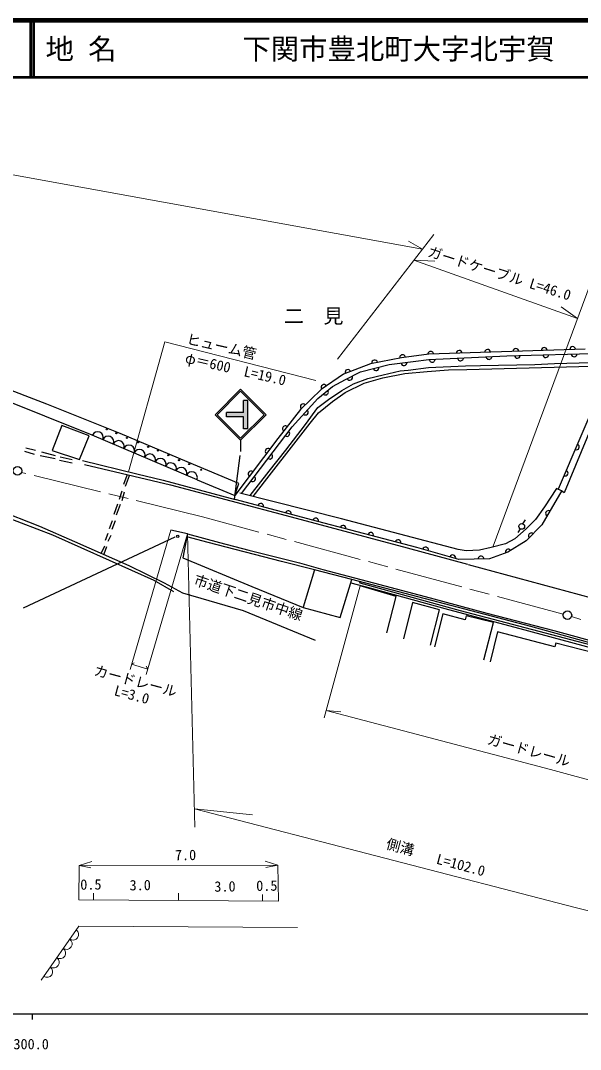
# Model space of a CAD drawing. Units: millimetres, scale not verified. Extents: x 40000 to 680000, y 20000 to 380000.
# Drawn here: x 365985 to 464548, y 198715 to 380000 of the extents above; entities that cross this region are included whole.
import ezdxf
from ezdxf.enums import TextEntityAlignment as Align

# ---------------------------------------------------------------- set-up
doc = ezdxf.new("R2010")
doc.units = ezdxf.units.MM
doc.header["$LTSCALE"] = 1000
doc.linetypes.add('CHAIN', pattern=[18.5, 12, -1.5, 3.5, -1.5])
for name, color, linetype, lineweight in [('M-BGD', 7, 'Continuous', 25), ('M-BMK', 2, 'CHAIN', 13), ('M-BMK-SRVR', 3, 'Continuous', 25), ('M-STR-HTXT', 7, 'Continuous', 13), ('M-STR-STRC', 7, 'Continuous', 25), ('M-TTL', 2, 'Continuous', 140), ('M-TTL-BAND', 7, 'Continuous', 25), ('M-TTL-LINE', 7, 'Continuous', 50), ('M-TTL-TXT', 7, 'Continuous', 50)]:
    doc.layers.add(name, color=color, linetype=linetype, lineweight=lineweight)
doc.layers.add('M-BMK-HTXT', color=7, linetype='Continuous')
doc.styles.add('ＭＳ ゴシック', font='')
doc.styles.get('ＭＳ ゴシック').set_extended_font_data('MS Gothic')

msp = doc.modelspace()

# ---------------------------------------------------------------- hatches: boundary and pattern name
at = {"layer": 'M-STR-STRC'}
msp.add_hatch(color=256, dxfattribs=at).paths.add_polyline_path([(402225, 310922), (405225, 310922), (405225, 313047), (405975, 313047), (405975, 308047), (405225, 308047), (405225, 310172), (402225, 310172)])

# ---------------------------------------------------------------- linework, layer by layer
at = {"layer": 'M-BGD'}
for p, q in [((437852, 321196), (433058, 320597)), ((446938, 321508), (437852, 321196)), ((437852, 320285), (451612, 320956)), ((465396, 322131), (446938, 321508)), ((451612, 320956), (478365, 321627)), ((460698, 297487), (470894, 321440)), ((471869, 321460), (461704, 296816)), ((427568, 319542), (422845, 317720)), ((425818, 318127), (430852, 319374)), ((433058, 320597), (427568, 319542)), ((430852, 319374), (435119, 319901)), ((435119, 319901), (437852, 320285)), ((437818, 318852), (444339, 319190)), ((444339, 319190), (446959, 319210)), ((444567, 318515), (469520, 319210)), ((446959, 319210), (456518, 319408)), ((456518, 319408), (459972, 319597)), ((459972, 319597), (469977, 319865)), ((422845, 317720), (418890, 315011)), ((423181, 316737), (425818, 318127)), ((427118, 316927), (429818, 317582)), ((429778, 317066), (433609, 317800)), ((429818, 317582), (432805, 318297)), ((432805, 318297), (434205, 318386)), ((433609, 317800), (437560, 318177)), ((434205, 318386), (437818, 318852)), ((437560, 318177), (441312, 318455)), ((441312, 318455), (444567, 318515)), ((370605, 312402), (358176, 317215)), ((418291, 313381), (420880, 315538)), ((420880, 315538), (423181, 316737)), ((422552, 314813), (424597, 315984)), ((423148, 314445), (426503, 316093)), ((424597, 315984), (427118, 316927)), ((426503, 316093), (429778, 317066)), ((378567, 306975), (359582, 314593)), ((418890, 315011), (415246, 311487)), ((420200, 313205), (422552, 314813)), ((420905, 312897), (423148, 314445)), ((383532, 307242), (370605, 312402)), ((413784, 308443), (418291, 313381)), ((416131, 308857), (418344, 311825)), ((418344, 311825), (420200, 313205)), ((418443, 310872), (420905, 312897)), ((415246, 311487), (411267, 306381)), ((416954, 309086), (418443, 310872)), ((373239, 308668), (371552, 304261)), ((378043, 306802), (373239, 308668)), ((404866, 296648), (413784, 308443)), ((412667, 304311), (416131, 308857)), ((414513, 305909), (416954, 309086)), ((376336, 302633), (378043, 306802)), ((397086, 299076), (378567, 306975)), ((395314, 302272), (383532, 307242)), ((411267, 306381), (403676, 296311)), ((368594, 304221), (366927, 304678)), ((409351, 299279), (414513, 305909)), ((366688, 304102), (368396, 303626)), ((369428, 303387), (372068, 302812)), ((372128, 303308), (369745, 303943)), ((371552, 304261), (376336, 302633)), ((375066, 302593), (372961, 303050)), ((409738, 300579), (412667, 304311)), ((372862, 302554), (375046, 302057)), ((376872, 302494), (386470, 300142)), ((377233, 301801), (392399, 298188)), ((404432, 298447), (395314, 302272)), ((384683, 299823), (384108, 298254)), ((385100, 299763), (384425, 297897)), ((386470, 300142), (391095, 299010)), ((406401, 296294), (409738, 300579)), ((406933, 296160), (409351, 299279)), ((391095, 299010), (403770, 295606)), ((392399, 298188), (413640, 292550)), ((397086, 299076), (403676, 296311)), ((403676, 296311), (404432, 298447)), ((460346, 297551), (458242, 294335)), ((461219, 297154), (460346, 297551)), ((383830, 297083), (383334, 295634)), ((384247, 296905), (383790, 295396)), ((418341, 291715), (403770, 295606)), ((422510, 292231), (404564, 296757)), ((461259, 297194), (457765, 291159)), ((461704, 296816), (461219, 297154)), ((369396, 290844), (361257, 294060)), ((383075, 294780), (382420, 292994)), ((383532, 294721), (382817, 292835)), ((458242, 294335), (456614, 292112)), ((371659, 289336), (363401, 292472)), ((382103, 291882), (381607, 290433)), ((413640, 292550), (434047, 287111)), ((443036, 286792), (422510, 292231)), ((454396, 291340), (454855, 292043)), ((456614, 292112), (454986, 290444)), ((375550, 288145), (369396, 290844)), ((382639, 291842), (382043, 290334)), ((395349, 289565), (392422, 290220)), ((435770, 287149), (418341, 291715)), ((454986, 290444), (453001, 288658)), ((453934, 290462), (453555, 289800)), ((457765, 291159), (455026, 288301)), ((381624, 284849), (371659, 289336)), ((381329, 289639), (380892, 288369)), ((381865, 289242), (381348, 288190)), ((395252, 289032), (394549, 285363)), ((399036, 288062), (395252, 289033)), ((395349, 289565), (401034, 288048)), ((453001, 288658), (451373, 287784)), ((455026, 288301), (451770, 286315)), ((385078, 283897), (375550, 288145)), ((380733, 287376), (380177, 286165)), ((381110, 287277), (380654, 286006)), ((411949, 284707), (399036, 288062)), ((401034, 288048), (406188, 286676)), ((406188, 286676), (415081, 284434)), ((434047, 287111), (444687, 284212)), ((443155, 285045), (435770, 287149)), ((444425, 286593), (443036, 286792)), ((446768, 286673), (444425, 286593)), ((448832, 287149), (446768, 286673)), ((451373, 287784), (448832, 287149)), ((389525, 281356), (381624, 284849)), ((394549, 285363), (406718, 280301)), ((417755, 283199), (411949, 284707)), ((448515, 285164), (443155, 285045)), ((451770, 286315), (448515, 285164)), ((391351, 280879), (385078, 283897)), ((415081, 284434), (419205, 283284)), ((417755, 283199), (415731, 276648)), ((424286, 281531), (417755, 283199)), ((419205, 283284), (428122, 280923)), ((444767, 284133), (472876, 276590)), ((392939, 279370), (389525, 281356)), ((422242, 274841), (424286, 281531)), ((429009, 280263), (424286, 281531)), ((425761, 280869), (425665, 281174)), ((394567, 279132), (391351, 280879)), ((406718, 280301), (415711, 276588)), ((424107, 280945), (427469, 280054)), ((443447, 275996), (425761, 280869)), ((432088, 278500), (425790, 280417)), ((427469, 280054), (441337, 276212)), ((428122, 280923), (438107, 278310)), ((455810, 273239), (429009, 280263)), ((405247, 275996), (394567, 279132)), ((430460, 272107), (432088, 278500)), ((434986, 277467), (433398, 271036)), ((439751, 276197), (434986, 277467)), ((438107, 278310), (448091, 275613)), ((417912, 270795), (405247, 275996)), ((415711, 276588), (422242, 274841)), ((438163, 269924), (439751, 276197)), ((441337, 276212), (453874, 272904)), ((470499, 268841), (443447, 275996)), ((448091, 275613), (459886, 272520)), ((440307, 275482), (438877, 269646)), ((444277, 274410), (440307, 275482)), ((444436, 275125), (444277, 274410)), ((449240, 273934), (444436, 275125)), ((447532, 267383), (449240, 273934)), ((449954, 272266), (448684, 267026)), ((460039, 269666), (449954, 272266)), ((453874, 272904), (470295, 268409)), ((468575, 269728), (455810, 273239)), ((459886, 272520), (473753, 268745)), ((460237, 270301), (460039, 269666)), ((467066, 268554), (460237, 270301))]:
    msp.add_line(p, q, dxfattribs=at)
for centre, radius in [((381171, 307988), 100), ((382847, 307308), 100), ((384706, 306462), 100), ((386647, 305682), 100), ((388440, 304869), 100), ((390132, 304238), 100), ((391991, 303408), 100), ((393883, 302545), 100), ((395675, 301865), 100), ((397782, 300853), 100), ((454220, 290872), 500), ((393661, 289138), 200)]:
    msp.add_circle(centre, radius, dxfattribs=at)
for centre, radius, start, end in [((433233, 320619), 500, 7.10528, 189.56743), ((438197, 321208), 500, 1.90829, 183.6165), ((443194, 321379), 500, 1.96452, 181.96452), ((448191, 321550), 500, 1.93393, 181.93393), ((453188, 321719), 500, 1.93393, 181.93393), ((453438, 321002), 500, 181.43723, 1.43723), ((458186, 321887), 500, 1.93393, 181.93393), ((458437, 321127), 500, 181.43723, 1.43723), ((463183, 322056), 500, 1.93393, 181.93393), ((463435, 321253), 500, 181.43723, 1.43723), ((428321, 319687), 500, 10.87625, 190.87625), ((433494, 319701), 500, 187.04577, 7.04577), ((438454, 320314), 500, 182.7927, 2.7927), ((443448, 320558), 500, 182.7927, 2.7927), ((448442, 320802), 500, 182.7927, 2.7927), ((423619, 318018), 500, 21.09596, 201.09596), ((423915, 317124), 500, 207.80146, 27.80146), ((428583, 318812), 500, 193.90778, 13.90778), ((419404, 315363), 500, 34.40523, 214.40523), ((419669, 314530), 500, 219.80557, 39.80557), ((415744, 311968), 500, 44.04197, 224.04197), ((416130, 311013), 500, 227.61575, 47.61575), ((412598, 308089), 500, 52.06919, 232.06919), ((379548, 306557), 1000, 336.90062, 156.90062), ((381388, 305772), 1000, 336.90062, 156.90062), ((412867, 307230), 500, 232.90716, 52.90716), ((383228, 304987), 1000, 336.90062, 156.90062), ((385067, 304203), 1000, 336.90062, 156.90062), ((409561, 304118), 500, 52.98841, 232.98841), ((463837, 304863), 500, 246.94041, 66.94041), ((386907, 303418), 1000, 336.90062, 156.90062), ((388747, 302633), 1000, 336.90062, 156.90062), ((390586, 301849), 1000, 336.90062, 156.90062), ((409852, 303242), 500, 232.90716, 52.90716), ((392426, 301064), 1000, 336.90062, 156.90062), ((394265, 300279), 1000, 336.90062, 156.90062), ((396105, 299495), 1000, 336.90062, 156.90062), ((406551, 300125), 500, 52.98841, 232.98841), ((406836, 299254), 500, 232.90716, 52.90716), ((461879, 300263), 500, 246.94041, 66.94041), ((408281, 294401), 500, 345.04915, 165.04915), ((413111, 293111), 500, 345.04915, 165.04915), ((417942, 291821), 500, 345.09638, 165.0493), ((458920, 293154), 500, 59.93142, 239.93142), ((422779, 290552), 500, 345.3207, 165.3207), ((427615, 289285), 500, 345.3207, 165.3207), ((432452, 288018), 500, 345.3207, 165.3207), ((455900, 289213), 500, 46.21888, 226.21888), ((437280, 286719), 500, 344.0953, 164.0953), ((451836, 286357), 499, 31.27915, 201.40889), ((442089, 285349), 500, 344.0953, 164.0953), ((447045, 285131), 500, 1.27303, 181.27303)]:
    msp.add_arc(centre, radius, start, end, dxfattribs=at)
at = {"layer": 'M-BMK'}
for p, q in [((398010, 292573), (366135, 300379)), ((461514, 275389), (398010, 292573)), ((495384, 265583), (462959, 274973))]:
    msp.add_line(p, q, dxfattribs=at)
at = {"layer": 'M-BMK-SRVR'}
for centre in [(365430, 300647), (462254, 275244)]:
    msp.add_circle(centre, 755, dxfattribs=at)
at = {"layer": 'M-STR-HTXT'}
for p, q in [((436747, 339733), (327643, 359561)), ((438729, 342299), (421770, 320336)), ((436747, 339733), (434305, 341129)), ((435226, 337763), (464060, 327493)), ((435226, 337763), (438891, 337619)), ((466290, 333510), (449201, 287391)), ((464060, 327493), (461132, 329556)), ((391374, 323371), (384956, 300513)), ((417970, 316606), (391374, 323371)), ((392422, 290220), (385258, 265639)), ((395349, 289565), (388118, 264751)), ((396672, 237898), (395349, 289565)), ((419442, 257134), (425790, 280417)), ((385538, 266599), (385978, 266845)), ((385538, 266599), (388398, 265711)), ((388398, 265711), (388095, 266222)), ((419794, 258428), (459267, 248029)), ((419794, 258428), (422361, 258199)), ((459267, 248029), (491749, 239225)), ((396591, 241094), (463634, 223749)), ((396591, 241094), (406838, 240036)), ((376234, 225070), (376315, 231151)), ((378516, 231823), (376315, 231151)), ((376315, 231151), (411264, 231186)), ((376315, 231151), (378377, 230711)), ((411264, 231186), (409052, 231870)), ((411264, 231186), (409191, 230757)), ((411403, 224838), (411264, 231186)), ((376234, 225070), (411403, 224838)), ((378841, 226240), (378841, 225053)), ((393807, 226240), (393807, 224954)), ((408565, 226031), (408551, 224857)), ((463634, 223749), (472861, 221399)), ((369620, 210937), (376234, 220448)), ((376234, 220448), (414728, 220181))]:
    msp.add_line(p, q, dxfattribs=at)
for centre in [(375211, 218976), (374069, 217334), (372927, 215693), (371785, 214051), (370643, 212409)]:
    msp.add_arc(centre, 1000, 235.18165, 55.18165, dxfattribs=at)
at = {"layer": 'M-STR-STRC'}
for p, q in [((400226, 310548), (404726, 315048)), ((400580, 310548), (404726, 314694)), ((409226, 310548), (404726, 315048)), ((408873, 310548), (404726, 314694)), ((405975, 313047), (405225, 313047)), ((405225, 310922), (405225, 313047)), ((405975, 308047), (405975, 313047)), ((400226, 310548), (404726, 306047)), ((400580, 310548), (404726, 306401)), ((402225, 310172), (402225, 310922)), ((405225, 310922), (402225, 310922)), ((405225, 310172), (402225, 310172)), ((404726, 306401), (408873, 310548)), ((404726, 306048), (409226, 310548)), ((405225, 308047), (405225, 310172)), ((405975, 308047), (405225, 308047)), ((404726, 306047), (404726, 304047)), ((404564, 303348), (403592, 295654)), ((393158, 288960), (366460, 276479))]:
    msp.add_line(p, q, dxfattribs=at)
at = {"layer": 'M-TTL'}
msp.add_line((680000, 380000), (40000, 380000), dxfattribs=at)
at = {"layer": 'M-TTL-BAND'}
for p, q in [((40000, 205000), (579000, 205000)), ((368000, 205000), (368000, 204000))]:
    msp.add_line(p, q, dxfattribs=at)
at = {"layer": 'M-TTL-LINE'}
for p, q in [((367750, 380000), (367750, 370000)), ((368250, 380000), (368250, 370000)), ((40000, 370000), (680000, 370000))]:
    msp.add_line(p, q, dxfattribs=at)

# ---------------------------------------------------------------- texts
at = {"layer": 'M-BGD', "style": 'ＭＳ ゴシック'}
msp.add_text('市道下二見市中線', height=1833, rotation=341.221, dxfattribs=at).set_placement((405613, 276955), align=Align.BOTTOM_CENTER)
at = {"layer": 'M-BMK-HTXT', "style": 'ＭＳ ゴシック'}
msp.add_text('二\u3000見', height=2566, rotation=0.062, dxfattribs=at).set_placement((417573, 325904), align=Align.BOTTOM_CENTER)
at = {"layer": 'M-STR-HTXT', "style": 'ＭＳ ゴシック'}
for s, rotation, p in [('ガードケーブル L=46.0', 342.549, (449863, 334069)), ('ヒューム管', 347.039, (401036, 321146)), ('φ＝600\u3000L=19.0', 347.039, (403512, 317170)), ('カードレール', 345, (385845, 262227)), ('L=3.0', 345, (385198, 259813)), ('ガードレール', 344.267, (455080, 250018)), ('側溝', 345, (432462, 232965)), ('7.0', 0.724, (395045, 231512)), ('L=102.0', 345, (443121, 229809)), ('0.5', 0.724, (378379, 226320)), ('3.0', 0.724, (387065, 226205)), ('0.5', 0.724, (409353, 226112)), ('3.0', 0.724, (401986, 225973))]:
    msp.add_text(s, height=1833, rotation=rotation, dxfattribs=at).set_placement(p, align=Align.BOTTOM_CENTER)
at = {"layer": 'M-TTL-BAND', "style": 'ＭＳ ゴシック'}
msp.add_text('300.0', height=1833, dxfattribs=at).set_placement((367844, 198195), align=Align.BOTTOM_CENTER)
at = {"layer": 'M-TTL-TXT', "style": 'ＭＳ ゴシック'}
for s, p in [('地 名', (370380, 375000)), ('下関市豊北町大字北宇賀', (405024, 375000))]:
    msp.add_text(s, height=3666, dxfattribs=at).set_placement(p, align=Align.MIDDLE_LEFT)

doc.saveas('drawing.dxf')
